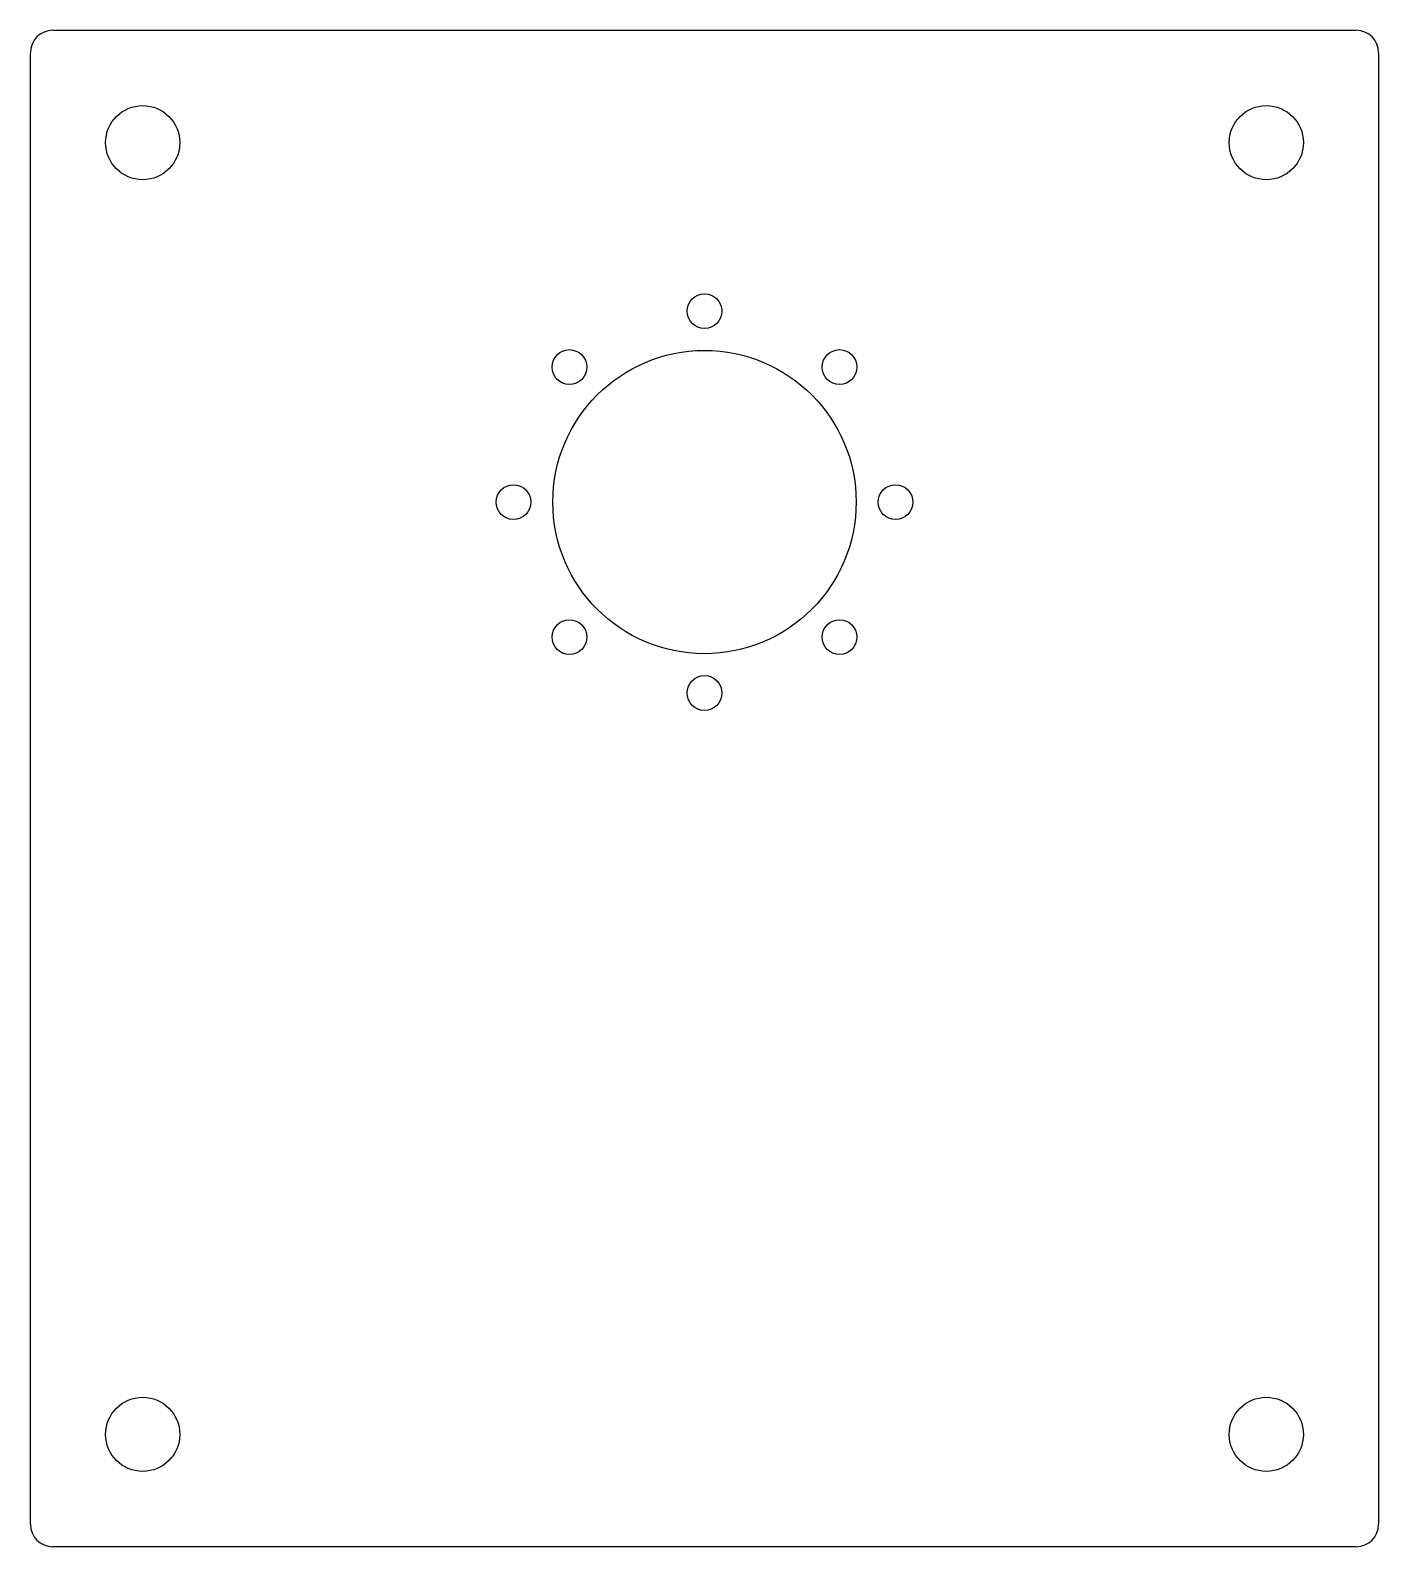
# Model space of a CAD drawing. Header units: millimetres. Extents: x -60 to 60, y -68 to 68.
import ezdxf

# ---------------------------------------------------------------- set-up
doc = ezdxf.new("R2010")
doc.units = ezdxf.units.MM

msp = doc.modelspace()

# ---------------------------------------------------------------- linework, layer by layer
at = {"color": 7, "linetype": 'Continuous', "lineweight": 25}
for p, q in [((-58, 67.5), (58, 67.5)), ((-60, -65.5), (-60, 65.5)), ((60, 65.5), (60, -65.5)), ((58, -67.5), (-58, -67.5))]:
    msp.add_line(p, q, dxfattribs=at)
for centre, radius in [((-50, 57.5), 3.3), ((50, 57.5), 3.3), ((0, 42.5), 1.55), ((-12.02, 37.52), 1.55), ((0, 25.5), 13.5), ((12.02, 37.52), 1.55), ((-17, 25.5), 1.55), ((17, 25.5), 1.55), ((-12.02, 13.48), 1.55), ((12.02, 13.48), 1.55), ((0, 8.5), 1.55), ((-50, -57.5), 3.3), ((50, -57.5), 3.3)]:
    msp.add_circle(centre, radius, dxfattribs=at)
for centre, start, end in [((-58, 65.5), 90, 180), ((58, 65.5), 0, 90), ((-58, -65.5), 180, 270), ((58, -65.5), 270, 0)]:
    msp.add_arc(centre, 2, start, end, dxfattribs=at)

doc.saveas('drawing.dxf')
